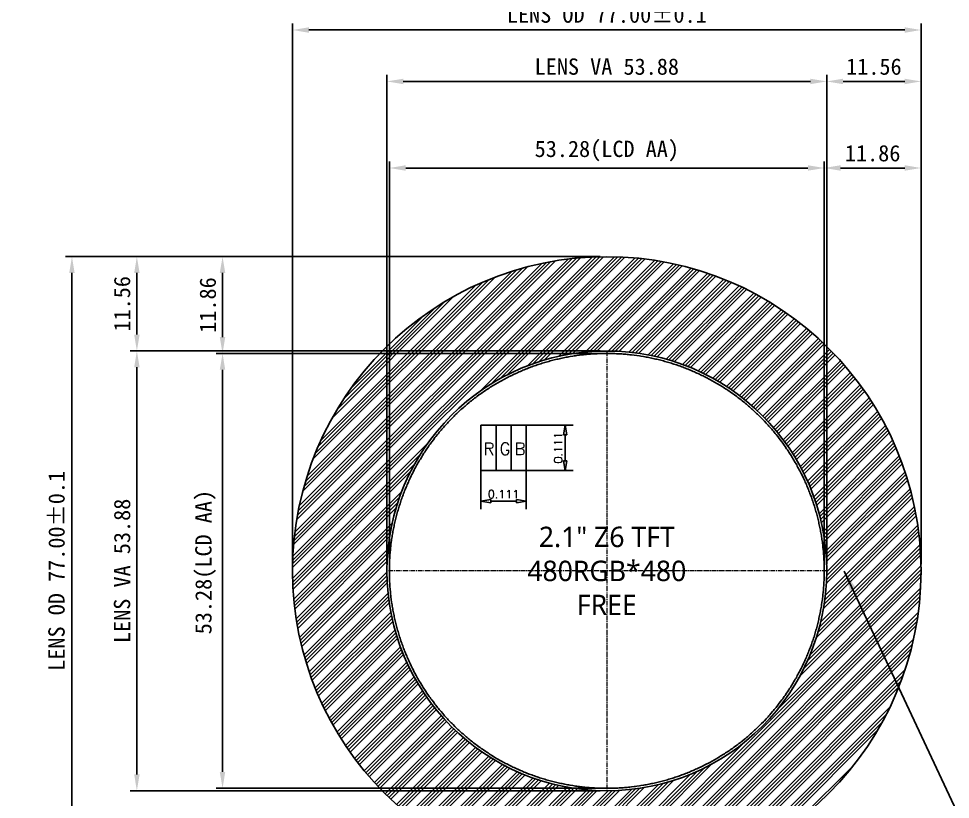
# Model space of a CAD drawing. Header units: millimetres. Extents: x 3346 to 4468, y 1053 to 1397.
# Drawn here: x 4031.6 to 4145.8, y 1226.7 to 1322.4 of the extents above; entities that cross this region are included whole.
import ezdxf

# ---------------------------------------------------------------- set-up
doc = ezdxf.new("R2010")
doc.units = ezdxf.units.MM
doc.linetypes.add('CENTER2', pattern=[1.125, 0.75, -0.125, 0.125, -0.125])
for name, color, linetype in [('3-DIM', 4, 'Continuous'), ('BL', 7, 'Continuous'), ('DIM', 3, 'Continuous'), ('L241', 40, 'Continuous'), ('L92', 5, 'Continuous'), ('LCD', 2, 'Continuous')]:
    doc.layers.add(name, color=color, linetype=linetype)
doc.layers.add('CENTER', color=1, linetype='CENTER2', lineweight=9)
doc.styles.add('ROMAND', font='romand.shx')
doc.styles.get("Standard").update_dxf_attribs({"font": 'txt', "bigfont": 'gbcbig.shx'})
doc.styles.add('STYLE1', font='trebuc.ttf')
doc.styles.add('宋体', font='')
doc.styles.get('宋体').set_extended_font_data('SimSun')
doc.dimstyles.new('dwp', dxfattribs={"dimtxt": 4, "dimasz": 1.2, "dimexe": 1, "dimexo": 0.0625, "dimgap": 0.35, "dimtad": 1, "dimzin": 1, "dimdsep": 46, "dimtxsty": 'ROMAND', "dimblk": 'CLOSEDBLANK', "dimcen": 2.5, "dimclrd": 3, "dimclre": 3, "dimclrt": 3, "dimadec": 0, "dimazin": 0, "dimtp": 0.3, "dimtm": 0.3, "dimtfac": 1, "dimtmove": 0, "dimatfit": 3, "dimldrblk": 'CLOSEDBLANK', "dimfxl": 1, "dimarcsym": 0})
doc.dimstyles.new('ISO-25', dxfattribs={"dimtxt": 2.5, "dimasz": 2.5, "dimexe": 1.25, "dimexo": 0.625, "dimtad": 1, "dimtxsty": 'Standard', "dimcen": 2.5, "dimadec": 0, "dimazin": 0, "dimtfac": 1, "dimtmove": 0, "dimatfit": 3, "dimfxl": 1, "dimarcsym": 0})
doc.dimstyles.new('zengy', dxfattribs={"dimscale": 4, "dimtxt": 0.5, "dimasz": 0.5, "dimexe": 0.2, "dimexo": 0.2, "dimgap": 0.2, "dimtad": 1, "dimzin": 0, "dimdsep": 46, "dimtxsty": '宋体', "dimcen": 0.141421, "dimadec": 3, "dimazin": 0, "dimtfac": 1, "dimtmove": 0, "dimatfit": 3, "dimfxl": 0.2, "dimtolj": 1, "dimtzin": 0, "dimarcsym": 0})

# ---------------------------------------------------------------- blocks, each defined once
blk = doc.blocks.new('*D108')
at = {"layer": 'BL', "color": 0, "lineweight": -2, "ltscale": 5, "transparency": 16777216}
for p, q in [((4077.07, 1255.51), (4077.07, 1304.87)), ((4130.35, 1255.5), (4130.35, 1304.87)), ((4079.07, 1304.07), (4128.35, 1304.07))]:
    blk.add_line(p, q, dxfattribs=at)
at = {"layer": 'BL', "color": 0, "ltscale": 5, "transparency": 16777216}
for points in [[(4079.07, 1304.41), (4079.07, 1303.74), (4077.07, 1304.07)], [(4128.35, 1304.41), (4128.35, 1303.74), (4130.35, 1304.07)]]:
    blk.add_solid(points, dxfattribs=at)
at = {"layer": 'Defpoints', "color": 0, "ltscale": 5, "transparency": 16777216}
for p in [(4130.35, 1304.07), (4077.07, 1254.71), (4130.35, 1254.7)]:
    blk.add_point(p, dxfattribs=at)
at = {"layer": 'BL', "color": 0, "ltscale": 5, "transparency": 16777216, "insert": (4103.71, 1306.15), "char_height": 2, "attachment_point": 5, "style": '宋体'}
blk.add_mtext('\\A1;53.28(LCD AA)', dxfattribs=at)
blk = doc.blocks.new('*D109')
at = {"layer": 'BL', "color": 0, "lineweight": -2, "ltscale": 5, "transparency": 16777216}
for p, q in [((4102.91, 1281.35), (4055.83, 1281.35)), ((4056.63, 1279.35), (4056.63, 1230.07)), ((4102.91, 1228.07), (4055.83, 1228.07))]:
    blk.add_line(p, q, dxfattribs=at)
at = {"layer": 'BL', "color": 0, "ltscale": 5, "transparency": 16777216}
for points in [[(4056.29, 1279.35), (4056.96, 1279.35), (4056.63, 1281.35)], [(4056.29, 1230.07), (4056.96, 1230.07), (4056.63, 1228.07)]]:
    blk.add_solid(points, dxfattribs=at)
at = {"layer": 'Defpoints', "color": 0, "ltscale": 5, "transparency": 16777216}
for p in [(4103.71, 1281.35), (4056.63, 1228.07), (4103.71, 1228.07)]:
    blk.add_point(p, dxfattribs=at)
at = {"layer": 'BL', "color": 0, "ltscale": 5, "transparency": 16777216, "insert": (4054.55, 1255.78), "char_height": 2, "attachment_point": 5, "rotation": 90, "style": '宋体'}
blk.add_mtext('\\A1;53.28(LCD AA)', dxfattribs=at)
blk = doc.blocks.new('_ClosedBlank')
at = {"color": 0, "linetype": 'ByBlock', "lineweight": -2}
for p, q in [((-1, 0.167), (0, 0)), ((-1, 0.167), (-1, -0.167)), ((0, 0), (-1, -0.167))]:
    blk.add_line(p, q, dxfattribs=at)
blk = doc.blocks.new('*D111')
at = {"layer": 'Defpoints', "color": 0, "transparency": 16777216}
for p in [(4088.29, 1267.01), (4093.84, 1267.01), (4093.84, 1263.26)]:
    blk.add_point(p, dxfattribs=at)
at = {"layer": 'DIM', "color": 4, "lineweight": -2, "transparency": 16777216}
for p, q in [((4088.29, 1266.95), (4088.29, 1262.26)), ((4093.84, 1266.95), (4093.84, 1262.26)), ((4089.49, 1263.26), (4092.64, 1263.26))]:
    blk.add_line(p, q, dxfattribs=at)
at = {"layer": 'DIM', "color": 4, "lineweight": -2, "transparency": 16777216, "xscale": 1.199999999999999, "yscale": 1.199999999999999, "zscale": 1.199999999999999, "rotation": 180}
blk.add_blockref('_ClosedBlank', (4088.29, 1263.26), dxfattribs=at)
at = {"layer": 'DIM', "color": 4, "lineweight": -2, "transparency": 16777216, "xscale": 1.199999999999999, "yscale": 1.199999999999999, "zscale": 1.199999999999999}
blk.add_blockref('_ClosedBlank', (4093.84, 1263.26), dxfattribs=at)
at = {"layer": 'DIM', "color": 4, "transparency": 16777216, "insert": (4091.06, 1264.11), "char_height": 1, "attachment_point": 5, "style": 'ROMAND'}
blk.add_mtext('0.111', dxfattribs=at)
blk = doc.blocks.new('*D112')
at = {"layer": 'Defpoints', "color": 0, "transparency": 16777216}
for p in [(4093.84, 1272.56), (4093.84, 1267.01), (4098.6, 1267.01)]:
    blk.add_point(p, dxfattribs=at)
at = {"layer": 'DIM', "color": 4, "lineweight": -2, "transparency": 16777216}
for p, q in [((4093.9, 1272.56), (4099.6, 1272.56)), ((4098.6, 1271.36), (4098.6, 1268.21)), ((4093.9, 1267.01), (4099.6, 1267.01))]:
    blk.add_line(p, q, dxfattribs=at)
at = {"layer": 'DIM', "color": 4, "lineweight": -2, "transparency": 16777216, "xscale": 1.199999999999999, "yscale": 1.199999999999999, "zscale": 1.199999999999999}
for p, rotation in [((4098.6, 1272.56), 90), ((4098.6, 1267.01), 270)]:
    blk.add_blockref('_ClosedBlank', p, dxfattribs=dict(at, rotation=rotation))
at = {"layer": 'DIM', "color": 4, "transparency": 16777216, "insert": (4097.75, 1269.79), "char_height": 1, "attachment_point": 5, "rotation": 90, "style": 'ROMAND'}
blk.add_mtext('0.111', dxfattribs=at)
blk = doc.blocks.new('*D115')
at = {"layer": 'BL', "color": 0, "lineweight": -2, "ltscale": 5, "transparency": 16777216}
for p, q in [((4076.77, 1255.51), (4076.77, 1315.48)), ((4130.65, 1255.51), (4130.65, 1315.48)), ((4078.77, 1314.68), (4128.65, 1314.68))]:
    blk.add_line(p, q, dxfattribs=at)
at = {"layer": 'BL', "color": 0, "ltscale": 5, "transparency": 16777216}
for points in [[(4078.77, 1315.01), (4078.77, 1314.34), (4076.77, 1314.68)], [(4128.65, 1315.01), (4128.65, 1314.34), (4130.65, 1314.68)]]:
    blk.add_solid(points, dxfattribs=at)
at = {"layer": 'Defpoints', "color": 0, "ltscale": 5, "transparency": 16777216}
for p in [(4130.65, 1314.68), (4076.77, 1254.71), (4130.65, 1254.71)]:
    blk.add_point(p, dxfattribs=at)
at = {"layer": 'BL', "color": 0, "ltscale": 5, "transparency": 16777216, "insert": (4103.71, 1316.48), "char_height": 2, "attachment_point": 5, "style": '宋体'}
blk.add_mtext('\\A1;LENS VA 53.88', dxfattribs=at)
blk = doc.blocks.new('*D116')
at = {"layer": 'BL', "color": 0, "lineweight": -2, "ltscale": 5, "transparency": 16777216}
for p, q in [((4102.91, 1281.65), (4045.33, 1281.65)), ((4046.13, 1279.65), (4046.13, 1229.77)), ((4102.91, 1227.77), (4045.33, 1227.77))]:
    blk.add_line(p, q, dxfattribs=at)
at = {"layer": 'BL', "color": 0, "ltscale": 5, "transparency": 16777216}
for points in [[(4045.8, 1279.65), (4046.47, 1279.65), (4046.13, 1281.65)], [(4045.8, 1229.77), (4046.47, 1229.77), (4046.13, 1227.77)]]:
    blk.add_solid(points, dxfattribs=at)
at = {"layer": 'Defpoints', "color": 0, "ltscale": 5, "transparency": 16777216}
for p in [(4103.71, 1281.65), (4046.13, 1227.77), (4103.71, 1227.77)]:
    blk.add_point(p, dxfattribs=at)
at = {"layer": 'BL', "color": 0, "ltscale": 5, "transparency": 16777216, "insert": (4044.33, 1254.71), "char_height": 2, "attachment_point": 5, "rotation": 90, "style": '宋体'}
blk.add_mtext('\\A1;LENS VA 53.88', dxfattribs=at)
blk = doc.blocks.new('*D117')
at = {"layer": 'BL', "color": 0, "lineweight": -2, "ltscale": 5, "transparency": 16777216}
for p, q in [((4065.21, 1255.51), (4065.21, 1321.78)), ((4067.21, 1320.98), (4140.21, 1320.98)), ((4142.21, 1255.51), (4142.21, 1321.78))]:
    blk.add_line(p, q, dxfattribs=at)
at = {"layer": 'BL', "color": 0, "ltscale": 5, "transparency": 16777216}
for points in [[(4067.21, 1321.31), (4067.21, 1320.64), (4065.21, 1320.98)], [(4140.21, 1321.31), (4140.21, 1320.64), (4142.21, 1320.98)]]:
    blk.add_solid(points, dxfattribs=at)
at = {"layer": 'Defpoints', "color": 0, "ltscale": 5, "transparency": 16777216}
for p in [(4142.21, 1320.98), (4065.21, 1254.71), (4142.21, 1254.71)]:
    blk.add_point(p, dxfattribs=at)
at = {"layer": 'BL', "color": 0, "ltscale": 5, "transparency": 16777216, "insert": (4103.71, 1322.85), "char_height": 2, "attachment_point": 5, "style": '宋体'}
blk.add_mtext('\\A1;LENS OD 77.00%%P0.1', dxfattribs=at)
blk = doc.blocks.new('*D118')
at = {"layer": 'BL', "color": 0, "lineweight": -2, "ltscale": 5, "transparency": 16777216}
for p, q in [((4102.91, 1293.21), (4037.38, 1293.21)), ((4038.18, 1291.21), (4038.18, 1218.21)), ((4102.91, 1216.21), (4037.38, 1216.21))]:
    blk.add_line(p, q, dxfattribs=at)
at = {"layer": 'BL', "color": 0, "ltscale": 5, "transparency": 16777216}
for points in [[(4037.84, 1291.21), (4038.51, 1291.21), (4038.18, 1293.21)], [(4037.84, 1218.21), (4038.51, 1218.21), (4038.18, 1216.21)]]:
    blk.add_solid(points, dxfattribs=at)
at = {"layer": 'Defpoints', "color": 0, "ltscale": 5, "transparency": 16777216}
for p in [(4103.71, 1293.21), (4038.18, 1216.21), (4103.71, 1216.21)]:
    blk.add_point(p, dxfattribs=at)
at = {"layer": 'BL', "color": 0, "ltscale": 5, "transparency": 16777216, "insert": (4036.3, 1254.71), "char_height": 2, "attachment_point": 5, "rotation": 90, "style": '宋体'}
blk.add_mtext('\\A1;LENS OD 77.00%%P0.1', dxfattribs=at)
blk = doc.blocks.new('*D130')
at = {"layer": 'BL', "color": 0, "lineweight": -2, "ltscale": 5, "transparency": 16777216}
blk.add_line((4132.35, 1304.07), (4140.21, 1304.07), dxfattribs=at)
at = {"layer": 'BL', "color": 0, "ltscale": 5, "transparency": 16777216}
for points in [[(4132.35, 1304.41), (4132.35, 1303.74), (4130.35, 1304.07)], [(4140.21, 1304.41), (4140.21, 1303.74), (4142.21, 1304.07)]]:
    blk.add_solid(points, dxfattribs=at)
at = {"layer": 'Defpoints', "color": 0, "ltscale": 5, "transparency": 16777216}
for p in [(4130.35, 1304.07), (4142.21, 1304.07), (4142.21, 1304.07)]:
    blk.add_point(p, dxfattribs=at)
at = {"layer": 'BL', "color": 0, "ltscale": 5, "transparency": 16777216, "insert": (4136.28, 1305.87), "char_height": 2, "attachment_point": 5, "style": '宋体'}
blk.add_mtext('\\A1;11.86', dxfattribs=at)
blk = doc.blocks.new('*D131')
at = {"layer": 'BL', "color": 0, "lineweight": -2, "ltscale": 5, "transparency": 16777216}
blk.add_line((4132.65, 1314.68), (4140.21, 1314.68), dxfattribs=at)
at = {"layer": 'BL', "color": 0, "ltscale": 5, "transparency": 16777216}
for points in [[(4132.65, 1315.01), (4132.65, 1314.34), (4130.65, 1314.68)], [(4140.21, 1315.01), (4140.21, 1314.34), (4142.21, 1314.68)]]:
    blk.add_solid(points, dxfattribs=at)
at = {"layer": 'Defpoints', "color": 0, "ltscale": 5, "transparency": 16777216}
for p in [(4130.65, 1314.68), (4142.21, 1314.68), (4142.21, 1314.68)]:
    blk.add_point(p, dxfattribs=at)
at = {"layer": 'BL', "color": 0, "ltscale": 5, "transparency": 16777216, "insert": (4136.43, 1316.48), "char_height": 2, "attachment_point": 5, "style": '宋体'}
blk.add_mtext('\\A1;11.56', dxfattribs=at)
blk = doc.blocks.new('*D132')
at = {"layer": 'BL', "color": 0, "lineweight": -2, "ltscale": 5, "transparency": 16777216}
blk.add_line((4056.63, 1283.35), (4056.63, 1291.21), dxfattribs=at)
at = {"layer": 'BL', "color": 0, "ltscale": 5, "transparency": 16777216}
for points in [[(4056.29, 1291.21), (4056.96, 1291.21), (4056.63, 1293.21)], [(4056.29, 1283.35), (4056.96, 1283.35), (4056.63, 1281.35)]]:
    blk.add_solid(points, dxfattribs=at)
at = {"layer": 'Defpoints', "color": 0, "ltscale": 5, "transparency": 16777216}
for p in [(4056.63, 1293.21), (4056.63, 1293.21), (4056.63, 1281.35)]:
    blk.add_point(p, dxfattribs=at)
at = {"layer": 'BL', "color": 0, "ltscale": 5, "transparency": 16777216, "insert": (4054.83, 1287.28), "char_height": 2, "attachment_point": 5, "rotation": 90, "style": '宋体'}
blk.add_mtext('\\A1;11.86', dxfattribs=at)
blk = doc.blocks.new('*D133')
at = {"layer": 'BL', "color": 0, "lineweight": -2, "ltscale": 5, "transparency": 16777216}
blk.add_line((4046.13, 1283.65), (4046.13, 1291.21), dxfattribs=at)
at = {"layer": 'BL', "color": 0, "ltscale": 5, "transparency": 16777216}
for points in [[(4045.8, 1291.21), (4046.47, 1291.21), (4046.13, 1293.21)], [(4045.8, 1283.65), (4046.47, 1283.65), (4046.13, 1281.65)]]:
    blk.add_solid(points, dxfattribs=at)
at = {"layer": 'Defpoints', "color": 0, "ltscale": 5, "transparency": 16777216}
for p in [(4046.13, 1293.21), (4046.13, 1293.21), (4046.13, 1281.65)]:
    blk.add_point(p, dxfattribs=at)
at = {"layer": 'BL', "color": 0, "ltscale": 5, "transparency": 16777216, "insert": (4044.33, 1287.43), "char_height": 2, "attachment_point": 5, "rotation": 90, "style": '宋体'}
blk.add_mtext('\\A1;11.56', dxfattribs=at)

msp = doc.modelspace()

# ---------------------------------------------------------------- hatches: boundary and pattern name
h = msp.add_hatch()
h.set_pattern_fill('ANSI34', color=8, scale=0.1)
h.set_pattern_definition([(45, (788.8464, 27.592), (-1.3470384, 1.3470384), []), (45, (789.2954, 27.592), (-1.3470384, 1.3470384), []), (45, (789.7444, 27.592), (-1.3470384, 1.3470384), []), (45, (790.1935, 27.592), (-1.3470384, 1.3470384), [])])
h.paths.add_polyline_path([(4142.2071, 1254.7058, 1), (4065.2071, 1254.7058, 1)])
h.paths.add_polyline_path([(4076.7671, 1254.7058, -1), (4130.6471, 1254.7058, -1)], flags=16)

# ---------------------------------------------------------------- linework, layer by layer
at = {"color": 8}
for radius in [38.5, 26.94]:
    msp.add_circle((4103.7079, 1254.7058), radius, dxfattribs=at)
at = {"layer": 'CENTER', "ltscale": 0.8}
for p, q in [((4103.7079, 1281.6458), (4103.7079, 1227.7658)), ((4130.6479, 1254.7058), (4076.7679, 1254.7058))]:
    msp.add_line(p, q, dxfattribs=at)
at = {"layer": 'L241', "linetype": 'Continuous', "const_width": 0.01}
msp.add_lwpolyline([(4082.3807, 1234.2368), (4082.3807, 1234.2369)], dxfattribs=at)
at = {"layer": 'L92', "linetype": 'Continuous'}
msp.add_lwpolyline([(4103.541, 1228.0658), (4103.374, 1228.0678), (4103.206, 1228.0708), (4103.039, 1228.0738), (4102.872, 1228.0788), (4102.705, 1228.0848), (4102.537, 1228.0918), (4102.37, 1228.0998), (4102.203, 1228.1088), (4102.036, 1228.1188), (4101.869, 1228.1298), (4101.702, 1228.1418), (4101.535, 1228.1548), (4101.368, 1228.1688), (4101.202, 1228.1838), (4101.035, 1228.1998), (4100.868, 1228.2178), (4100.702, 1228.2358), (4100.37, 1228.2758), (4100.204, 1228.2968), (4100.038, 1228.3198), (4099.872, 1228.3438), (4099.707, 1228.3678), (4099.541, 1228.3938), (4099.211, 1228.4478), (4099.046, 1228.4768), (4098.881, 1228.5068), (4098.717, 1228.5378), (4098.552, 1228.5698), (4098.388, 1228.6028), (4098.224, 1228.6368), (4098.061, 1228.6718), (4097.897, 1228.7078), (4097.734, 1228.7448), (4097.571, 1228.7828), (4097.408, 1228.8218), (4097.246, 1228.8618), (4097.083, 1228.9028), (4096.921, 1228.9448), (4096.76, 1228.9878), (4096.598, 1229.0318), (4096.276, 1229.1238), (4096.116, 1229.1708), (4095.955, 1229.2188), (4095.795, 1229.2678), (4095.636, 1229.3188), (4095.476, 1229.3698), (4095.317, 1229.4218), (4095.159, 1229.4748), (4095, 1229.5288), (4094.842, 1229.5848), (4094.685, 1229.6408), (4094.527, 1229.6978), (4094.37, 1229.7558), (4094.214, 1229.8148), (4093.902, 1229.9368), (4093.746, 1229.9988), (4093.591, 1230.0618), (4093.437, 1230.1258), (4093.282, 1230.1908), (4093.129, 1230.2568), (4092.975, 1230.3238), (4092.822, 1230.3918), (4092.67, 1230.4608), (4092.366, 1230.6008), (4092.215, 1230.6728), (4092.064, 1230.7458), (4091.914, 1230.8188), (4091.764, 1230.8938), (4091.614, 1230.9698), (4091.465, 1231.0458), (4091.317, 1231.1228), (4091.169, 1231.2018), (4091.022, 1231.2808), (4090.875, 1231.3608), (4090.728, 1231.4418), (4090.582, 1231.5238), (4090.437, 1231.6068), (4090.292, 1231.6908), (4090.004, 1231.8608), (4089.718, 1232.0348), (4089.434, 1232.2128), (4089.293, 1232.3028), (4089.153, 1232.3938), (4089.013, 1232.4858), (4088.873, 1232.5788), (4088.597, 1232.7668), (4088.459, 1232.8618), (4088.322, 1232.9588), (4088.186, 1233.0558), (4088.05, 1233.1538), (4087.78, 1233.3518), (4087.647, 1233.4528), (4087.513, 1233.5538), (4087.381, 1233.6558), (4087.249, 1233.7588), (4087.118, 1233.8628), (4086.987, 1233.9678), (4086.857, 1234.0728), (4086.728, 1234.1788), (4086.599, 1234.2868), (4086.471, 1234.3938), (4086.344, 1234.5028), (4086.217, 1234.6128), (4086.091, 1234.7228), (4085.966, 1234.8338), (4085.842, 1234.9458), (4085.718, 1235.0588), (4085.595, 1235.1718), (4085.472, 1235.2858), (4085.351, 1235.4008), (4085.109, 1235.6328), (4084.871, 1235.8688), (4084.753, 1235.9868), (4084.636, 1236.1068), (4084.52, 1236.2268), (4084.404, 1236.3478), (4084.289, 1236.4698), (4084.175, 1236.5918), (4084.061, 1236.7148), (4083.837, 1236.9628), (4083.726, 1237.0888), (4083.615, 1237.2138), (4083.397, 1237.4678), (4083.289, 1237.5958), (4083.182, 1237.7248), (4083.076, 1237.8538), (4082.97, 1237.9838), (4082.762, 1238.2458), (4082.659, 1238.3778), (4082.455, 1238.6438), (4082.255, 1238.9118), (4082.156, 1239.0468), (4082.058, 1239.1828), (4081.961, 1239.3188), (4081.865, 1239.4558), (4081.675, 1239.7318), (4081.489, 1240.0098), (4081.397, 1240.1498), (4081.306, 1240.2898), (4081.216, 1240.4318), (4081.126, 1240.5728), (4081.038, 1240.7148), (4080.864, 1241.0008), (4080.778, 1241.1448), (4080.694, 1241.2888), (4080.61, 1241.4338), (4080.527, 1241.5798), (4080.445, 1241.7258), (4080.364, 1241.8718), (4080.204, 1242.1658), (4080.126, 1242.3138), (4079.972, 1242.6118), (4079.897, 1242.7608), (4079.822, 1242.9108), (4079.748, 1243.0608), (4079.604, 1243.3628), (4079.533, 1243.5148), (4079.463, 1243.6668), (4079.394, 1243.8198), (4079.26, 1244.1258), (4079.194, 1244.2798), (4079.129, 1244.4338), (4079.001, 1244.7438), (4078.939, 1244.8988), (4078.878, 1245.0548), (4078.818, 1245.2108), (4078.759, 1245.3678), (4078.701, 1245.5248), (4078.644, 1245.6818), (4078.587, 1245.8398), (4078.532, 1245.9978), (4078.478, 1246.1558), (4078.372, 1246.4738), (4078.321, 1246.6328), (4078.271, 1246.7928), (4078.222, 1246.9528), (4078.174, 1247.1128), (4078.126, 1247.2738), (4078.08, 1247.4338), (4078.035, 1247.5958), (4077.991, 1247.7568), (4077.948, 1247.9188), (4077.864, 1248.2428), (4077.824, 1248.4058), (4077.785, 1248.5678), (4077.747, 1248.7308), (4077.71, 1248.8948), (4077.674, 1249.0578), (4077.639, 1249.2218), (4077.605, 1249.3858), (4077.572, 1249.5498), (4077.54, 1249.7138), (4077.51, 1249.8788), (4077.48, 1250.0428), (4077.451, 1250.2078), (4077.423, 1250.3728), (4077.397, 1250.5388), (4077.371, 1250.7038), (4077.346, 1250.8688), (4077.3, 1251.2008), (4077.258, 1251.5328), (4077.239, 1251.6988), (4077.22, 1251.8658), (4077.203, 1252.0318), (4077.187, 1252.1988), (4077.172, 1252.3658), (4077.157, 1252.5318), (4077.144, 1252.6988), (4077.132, 1252.8658), (4077.121, 1253.0328), (4077.111, 1253.1998), (4077.102, 1253.3668), (4077.094, 1253.5348), (4077.082, 1253.8688), (4077.077, 1254.0358), (4077.073, 1254.2038), (4077.071, 1254.3708), (4077.069, 1254.5388), (4077.069, 1254.8728), (4077.071, 1255.0408), (4077.073, 1255.2078), (4077.077, 1255.3748), (4077.082, 1255.5428), (4077.094, 1255.8768), (4077.102, 1256.0438), (4077.111, 1256.2118), (4077.121, 1256.3788), (4077.132, 1256.5458), (4077.144, 1256.7128), (4077.157, 1256.8798), (4077.172, 1257.0458), (4077.187, 1257.2128), (4077.203, 1257.3798), (4077.22, 1257.5458), (4077.239, 1257.7118), (4077.258, 1257.8788), (4077.3, 1258.2108), (4077.323, 1258.3768), (4077.346, 1258.5418), (4077.371, 1258.7078), (4077.397, 1258.8728), (4077.423, 1259.0388), (4077.451, 1259.2038), (4077.48, 1259.3688), (4077.51, 1259.5328), (4077.54, 1259.6978), (4077.572, 1259.8618), (4077.605, 1260.0258), (4077.639, 1260.1898), (4077.674, 1260.3538), (4077.71, 1260.5168), (4077.747, 1260.6808), (4077.785, 1260.8438), (4077.824, 1261.0058), (4077.864, 1261.1688), (4077.948, 1261.4928), (4077.991, 1261.6548), (4078.035, 1261.8158), (4078.08, 1261.9768), (4078.126, 1262.1378), (4078.174, 1262.2988), (4078.222, 1262.4588), (4078.271, 1262.6188), (4078.321, 1262.7788), (4078.372, 1262.9378), (4078.478, 1263.2558), (4078.532, 1263.4138), (4078.587, 1263.5718), (4078.644, 1263.7298), (4078.701, 1263.8868), (4078.759, 1264.0438), (4078.818, 1264.2008), (4078.878, 1264.3568), (4078.939, 1264.5128), (4079.001, 1264.6678), (4079.129, 1264.9778), (4079.194, 1265.1318), (4079.26, 1265.2858), (4079.394, 1265.5918), (4079.463, 1265.7448), (4079.533, 1265.8968), (4079.604, 1266.0488), (4079.748, 1266.3508), (4079.822, 1266.5008), (4079.897, 1266.6508), (4079.972, 1266.7998), (4080.126, 1267.0978), (4080.204, 1267.2448), (4080.284, 1267.3928), (4080.364, 1267.5398), (4080.445, 1267.6858), (4080.527, 1267.8318), (4080.61, 1267.9778), (4080.694, 1268.1218), (4080.778, 1268.2668), (4080.864, 1268.4108), (4081.038, 1268.6968), (4081.126, 1268.8388), (4081.306, 1269.1208), (4081.397, 1269.2618), (4081.489, 1269.4018), (4081.675, 1269.6798), (4081.865, 1269.9558), (4081.961, 1270.0918), (4082.058, 1270.2288), (4082.156, 1270.3648), (4082.255, 1270.4998), (4082.455, 1270.7678), (4082.659, 1271.0338), (4082.762, 1271.1658), (4082.97, 1271.4278), (4083.076, 1271.5578), (4083.182, 1271.6868), (4083.289, 1271.8158), (4083.397, 1271.9438), (4083.506, 1272.0708), (4083.615, 1272.1968), (4083.726, 1272.3228), (4083.837, 1272.4478), (4083.949, 1272.5728), (4084.061, 1272.6968), (4084.175, 1272.8198), (4084.289, 1272.9418), (4084.404, 1273.0638), (4084.52, 1273.1848), (4084.636, 1273.3048), (4084.753, 1273.4248), (4084.871, 1273.5428), (4084.99, 1273.6608), (4085.109, 1273.7778), (4085.23, 1273.8948), (4085.351, 1274.0108), (4085.472, 1274.1258), (4085.595, 1274.2398), (4085.718, 1274.3528), (4085.842, 1274.4658), (4085.966, 1274.5778), (4086.091, 1274.6888), (4086.217, 1274.7988), (4086.344, 1274.9088), (4086.471, 1275.0168), (4086.599, 1275.1248), (4086.857, 1275.3388), (4086.987, 1275.4438), (4087.118, 1275.5488), (4087.249, 1275.6528), (4087.381, 1275.7558), (4087.513, 1275.8578), (4087.647, 1275.9588), (4087.78, 1276.0598), (4088.05, 1276.2578), (4088.186, 1276.3558), (4088.322, 1276.4528), (4088.459, 1276.5488), (4088.597, 1276.6448), (4088.873, 1276.8328), (4089.013, 1276.9258), (4089.153, 1277.0178), (4089.293, 1277.1088), (4089.434, 1277.1988), (4089.576, 1277.2878), (4089.718, 1277.3758), (4089.861, 1277.4638), (4090.004, 1277.5498), (4090.148, 1277.6358), (4090.292, 1277.7208), (4090.437, 1277.8048), (4090.582, 1277.8878), (4090.728, 1277.9698), (4090.875, 1278.0508), (4091.022, 1278.1308), (4091.169, 1278.2098), (4091.465, 1278.3658), (4091.614, 1278.4418), (4091.764, 1278.5178), (4092.064, 1278.6658), (4092.215, 1278.7388), (4092.366, 1278.8108), (4092.67, 1278.9508), (4092.822, 1279.0198), (4092.975, 1279.0878), (4093.129, 1279.1548), (4093.282, 1279.2208), (4093.437, 1279.2858), (4093.591, 1279.3498), (4093.746, 1279.4128), (4093.902, 1279.4748), (4094.058, 1279.5358), (4094.37, 1279.6558), (4094.527, 1279.7138), (4094.685, 1279.7708), (4094.842, 1279.8268), (4095, 1279.8818), (4095.159, 1279.9368), (4095.317, 1279.9898), (4095.476, 1280.0418), (4095.636, 1280.0928), (4095.795, 1280.1438), (4095.955, 1280.1928), (4096.116, 1280.2408), (4096.276, 1280.2878), (4096.598, 1280.3798), (4096.76, 1280.4238), (4096.921, 1280.4668), (4097.083, 1280.5088), (4097.246, 1280.5498), (4097.408, 1280.5898), (4097.571, 1280.6288), (4097.734, 1280.6668), (4097.897, 1280.7038), (4098.061, 1280.7398), (4098.224, 1280.7748), (4098.388, 1280.8088), (4098.552, 1280.8418), (4098.717, 1280.8738), (4098.881, 1280.9048), (4099.046, 1280.9348), (4099.211, 1280.9638), (4099.541, 1281.0178), (4099.707, 1281.0438), (4099.872, 1281.0678), (4100.038, 1281.0918), (4100.37, 1281.1358), (4100.702, 1281.1758), (4100.868, 1281.1938), (4101.202, 1281.2278), (4101.368, 1281.2428), (4101.535, 1281.2568), (4101.702, 1281.2698), (4101.869, 1281.2818), (4102.036, 1281.2928), (4102.203, 1281.3028), (4102.37, 1281.3118), (4102.537, 1281.3198), (4102.705, 1281.3268), (4102.872, 1281.3328), (4103.039, 1281.3378), (4103.206, 1281.3408), (4103.374, 1281.3438), (4103.541, 1281.3448), (4103.709, 1281.3458), (4104.043, 1281.3438), (4104.211, 1281.3408), (4104.378, 1281.3378), (4104.545, 1281.3328), (4104.713, 1281.3268), (4104.88, 1281.3198), (4105.047, 1281.3118), (4105.214, 1281.3028), (4105.381, 1281.2928), (4105.548, 1281.2818), (4105.715, 1281.2698), (4105.882, 1281.2568), (4106.049, 1281.2428), (4106.216, 1281.2278), (4106.382, 1281.2108), (4106.549, 1281.1938), (4106.715, 1281.1758), (4107.047, 1281.1358), (4107.379, 1281.0918), (4107.711, 1281.0438), (4107.876, 1281.0178), (4108.206, 1280.9638), (4108.371, 1280.9348), (4108.536, 1280.9048), (4108.7, 1280.8738), (4108.865, 1280.8418), (4109.029, 1280.8088), (4109.193, 1280.7748), (4109.356, 1280.7398), (4109.52, 1280.7038), (4109.683, 1280.6668), (4109.846, 1280.6288), (4110.009, 1280.5898), (4110.171, 1280.5498), (4110.334, 1280.5088), (4110.496, 1280.4668), (4110.657, 1280.4238), (4110.819, 1280.3798), (4111.141, 1280.2878), (4111.301, 1280.2408), (4111.462, 1280.1928), (4111.622, 1280.1438), (4111.781, 1280.0928), (4111.941, 1280.0418), (4112.1, 1279.9898), (4112.259, 1279.9368), (4112.575, 1279.8268), (4112.733, 1279.7708), (4112.89, 1279.7138), (4113.047, 1279.6558), (4113.203, 1279.5958), (4113.36, 1279.5358), (4113.515, 1279.4748), (4113.671, 1279.4128), (4113.826, 1279.3498), (4113.981, 1279.2858), (4114.135, 1279.2208), (4114.289, 1279.1548), (4114.442, 1279.0878), (4114.595, 1279.0198), (4114.748, 1278.9508), (4114.9, 1278.8808), (4115.051, 1278.8108), (4115.203, 1278.7388), (4115.353, 1278.6658), (4115.504, 1278.5918), (4115.654, 1278.5178), (4115.952, 1278.3658), (4116.248, 1278.2098), (4116.396, 1278.1308), (4116.543, 1278.0508), (4116.689, 1277.9698), (4116.835, 1277.8878), (4116.98, 1277.8048), (4117.125, 1277.7208), (4117.269, 1277.6358), (4117.557, 1277.4638), (4117.841, 1277.2878), (4117.983, 1277.1988), (4118.124, 1277.1088), (4118.265, 1277.0178), (4118.404, 1276.9258), (4118.544, 1276.8328), (4118.682, 1276.7388), (4118.821, 1276.6448), (4119.095, 1276.4528), (4119.231, 1276.3558), (4119.367, 1276.2578), (4119.637, 1276.0598), (4119.771, 1275.9588), (4119.904, 1275.8578), (4120.036, 1275.7558), (4120.168, 1275.6528), (4120.3, 1275.5488), (4120.56, 1275.3388), (4120.69, 1275.2318), (4120.818, 1275.1248), (4120.946, 1275.0168), (4121.073, 1274.9088), (4121.2, 1274.7988), (4121.326, 1274.6888), (4121.451, 1274.5778), (4121.576, 1274.4658), (4121.699, 1274.3528), (4121.823, 1274.2398), (4121.945, 1274.1258), (4122.067, 1274.0108), (4122.188, 1273.8948), (4122.308, 1273.7778), (4122.427, 1273.6608), (4122.546, 1273.5428), (4122.664, 1273.4248), (4122.898, 1273.1848), (4123.013, 1273.0638), (4123.243, 1272.8198), (4123.356, 1272.6968), (4123.469, 1272.5728), (4123.58, 1272.4478), (4123.692, 1272.3228), (4123.802, 1272.1968), (4123.911, 1272.0708), (4124.02, 1271.9438), (4124.128, 1271.8158), (4124.235, 1271.6868), (4124.341, 1271.5578), (4124.447, 1271.4278), (4124.655, 1271.1658), (4124.758, 1271.0338), (4124.962, 1270.7678), (4125.162, 1270.4998), (4125.261, 1270.3648), (4125.359, 1270.2288), (4125.456, 1270.0918), (4125.552, 1269.9558), (4125.742, 1269.6798), (4125.836, 1269.5408), (4125.928, 1269.4018), (4126.02, 1269.2618), (4126.111, 1269.1208), (4126.291, 1268.8388), (4126.379, 1268.6968), (4126.467, 1268.5538), (4126.553, 1268.4108), (4126.639, 1268.2668), (4126.724, 1268.1218), (4126.807, 1267.9778), (4126.89, 1267.8318), (4126.972, 1267.6858), (4127.053, 1267.5398), (4127.134, 1267.3928), (4127.213, 1267.2448), (4127.291, 1267.0978), (4127.369, 1266.9488), (4127.521, 1266.6508), (4127.669, 1266.3508), (4127.813, 1266.0488), (4127.884, 1265.8968), (4127.954, 1265.7448), (4128.023, 1265.5918), (4128.091, 1265.4388), (4128.158, 1265.2858), (4128.224, 1265.1318), (4128.289, 1264.9778), (4128.353, 1264.8228), (4128.416, 1264.6678), (4128.478, 1264.5128), (4128.539, 1264.3568), (4128.599, 1264.2008), (4128.658, 1264.0438), (4128.774, 1263.7298), (4128.83, 1263.5718), (4128.885, 1263.4138), (4128.939, 1263.2558), (4128.993, 1263.0968), (4129.045, 1262.9378), (4129.096, 1262.7788), (4129.146, 1262.6188), (4129.244, 1262.2988), (4129.291, 1262.1378), (4129.337, 1261.9768), (4129.382, 1261.8158), (4129.426, 1261.6548), (4129.47, 1261.4928), (4129.512, 1261.3308), (4129.553, 1261.1688), (4129.593, 1261.0058), (4129.632, 1260.8438), (4129.67, 1260.6808), (4129.707, 1260.5168), (4129.743, 1260.3538), (4129.778, 1260.1898), (4129.812, 1260.0258), (4129.845, 1259.8618), (4129.877, 1259.6978), (4129.908, 1259.5328), (4129.937, 1259.3688), (4129.966, 1259.2038), (4129.994, 1259.0388), (4130.021, 1258.8728), (4130.046, 1258.7078), (4130.071, 1258.5418), (4130.094, 1258.3768), (4130.117, 1258.2108), (4130.139, 1258.0448), (4130.159, 1257.8788), (4130.178, 1257.7118), (4130.197, 1257.5458), (4130.214, 1257.3798), (4130.246, 1257.0458), (4130.26, 1256.8798), (4130.273, 1256.7128), (4130.285, 1256.5458), (4130.296, 1256.3788), (4130.306, 1256.2118), (4130.315, 1256.0438), (4130.323, 1255.8768), (4130.33, 1255.7098), (4130.335, 1255.5428), (4130.34, 1255.3748), (4130.344, 1255.2078), (4130.346, 1255.0408), (4130.348, 1254.8728), (4130.349, 1254.7058), (4130.348, 1254.5388), (4130.346, 1254.3708), (4130.344, 1254.2038), (4130.34, 1254.0358), (4130.33, 1253.7018), (4130.323, 1253.5348), (4130.315, 1253.3668), (4130.306, 1253.1998), (4130.296, 1253.0328), (4130.285, 1252.8658), (4130.273, 1252.6988), (4130.26, 1252.5318), (4130.246, 1252.3658), (4130.214, 1252.0318), (4130.197, 1251.8658), (4130.178, 1251.6988), (4130.159, 1251.5328), (4130.139, 1251.3668), (4130.117, 1251.2008), (4130.071, 1250.8688), (4130.021, 1250.5388), (4129.994, 1250.3728), (4129.966, 1250.2078), (4129.937, 1250.0428), (4129.908, 1249.8788), (4129.877, 1249.7138), (4129.845, 1249.5498), (4129.812, 1249.3858), (4129.778, 1249.2218), (4129.743, 1249.0578), (4129.707, 1248.8948), (4129.67, 1248.7308), (4129.632, 1248.5678), (4129.593, 1248.4058), (4129.553, 1248.2428), (4129.512, 1248.0808), (4129.47, 1247.9188), (4129.426, 1247.7568), (4129.382, 1247.5958), (4129.337, 1247.4338), (4129.291, 1247.2738), (4129.244, 1247.1128), (4129.146, 1246.7928), (4129.096, 1246.6328), (4129.045, 1246.4738), (4128.993, 1246.3148), (4128.939, 1246.1558), (4128.885, 1245.9978), (4128.83, 1245.8398), (4128.774, 1245.6818), (4128.658, 1245.3678), (4128.599, 1245.2108), (4128.539, 1245.0548), (4128.478, 1244.8988), (4128.416, 1244.7438), (4128.353, 1244.5888), (4128.289, 1244.4338), (4128.224, 1244.2798), (4128.158, 1244.1258), (4128.091, 1243.9728), (4128.023, 1243.8198), (4127.954, 1243.6668), (4127.884, 1243.5148), (4127.813, 1243.3628), (4127.669, 1243.0608), (4127.521, 1242.7608), (4127.369, 1242.4628), (4127.291, 1242.3138), (4127.213, 1242.1658), (4127.134, 1242.0188), (4127.053, 1241.8718), (4126.972, 1241.7258), (4126.89, 1241.5798), (4126.807, 1241.4338), (4126.724, 1241.2888), (4126.639, 1241.1448), (4126.553, 1241.0008), (4126.467, 1240.8578), (4126.379, 1240.7148), (4126.291, 1240.5728), (4126.201, 1240.4318), (4126.111, 1240.2898), (4126.02, 1240.1498), (4125.928, 1240.0098), (4125.836, 1239.8708), (4125.742, 1239.7318), (4125.552, 1239.4558), (4125.456, 1239.3188), (4125.359, 1239.1828), (4125.261, 1239.0468), (4125.162, 1238.9118), (4124.962, 1238.6438), (4124.758, 1238.3778), (4124.655, 1238.2458), (4124.447, 1237.9838), (4124.341, 1237.8538), (4124.235, 1237.7248), (4124.128, 1237.5958), (4124.02, 1237.4678), (4123.802, 1237.2138), (4123.692, 1237.0888), (4123.58, 1236.9628), (4123.469, 1236.8388), (4123.356, 1236.7148), (4123.243, 1236.5918), (4123.013, 1236.3478), (4122.898, 1236.2268), (4122.664, 1235.9868), (4122.546, 1235.8688), (4122.308, 1235.6328), (4122.188, 1235.5168), (4122.067, 1235.4008), (4121.945, 1235.2858), (4121.823, 1235.1718), (4121.699, 1235.0588), (4121.576, 1234.9458), (4121.451, 1234.8338), (4121.326, 1234.7228), (4121.2, 1234.6128), (4121.073, 1234.5028), (4120.946, 1234.3938), (4120.818, 1234.2868), (4120.69, 1234.1788), (4120.56, 1234.0728), (4120.3, 1233.8628), (4120.168, 1233.7588), (4120.036, 1233.6558), (4119.904, 1233.5538), (4119.771, 1233.4528), (4119.637, 1233.3518), (4119.367, 1233.1538), (4119.231, 1233.0558), (4119.095, 1232.9588), (4118.958, 1232.8618), (4118.821, 1232.7668), (4118.682, 1232.6728), (4118.544, 1232.5788), (4118.404, 1232.4858), (4118.265, 1232.3938), (4118.124, 1232.3028), (4117.983, 1232.2128), (4117.699, 1232.0348), (4117.557, 1231.9478), (4117.413, 1231.8608), (4117.125, 1231.6908), (4116.98, 1231.6068), (4116.835, 1231.5238), (4116.689, 1231.4418), (4116.543, 1231.3608), (4116.396, 1231.2808), (4116.1, 1231.1228), (4115.952, 1231.0458), (4115.654, 1230.8938), (4115.504, 1230.8188), (4115.353, 1230.7458), (4115.203, 1230.6728), (4115.051, 1230.6008), (4114.9, 1230.5308), (4114.748, 1230.4608), (4114.595, 1230.3918), (4114.442, 1230.3238), (4114.289, 1230.2568), (4114.135, 1230.1908), (4113.981, 1230.1258), (4113.826, 1230.0618), (4113.671, 1229.9988), (4113.515, 1229.9368), (4113.36, 1229.8758), (4113.203, 1229.8148), (4113.047, 1229.7558), (4112.89, 1229.6978), (4112.733, 1229.6408), (4112.417, 1229.5288), (4112.259, 1229.4748), (4112.1, 1229.4218), (4111.941, 1229.3698), (4111.781, 1229.3188), (4111.622, 1229.2678), (4111.462, 1229.2188), (4111.301, 1229.1708), (4111.141, 1229.1238), (4110.819, 1229.0318), (4110.657, 1228.9878), (4110.496, 1228.9448), (4110.334, 1228.9028), (4110.171, 1228.8618), (4110.009, 1228.8218), (4109.846, 1228.7828), (4109.683, 1228.7448), (4109.52, 1228.7078), (4109.356, 1228.6718), (4109.193, 1228.6368), (4109.029, 1228.6028), (4108.865, 1228.5698), (4108.7, 1228.5378), (4108.536, 1228.5068), (4108.371, 1228.4768), (4108.206, 1228.4478), (4107.876, 1228.3938), (4107.711, 1228.3678), (4107.379, 1228.3198), (4107.213, 1228.2968), (4107.047, 1228.2758), (4106.715, 1228.2358), (4106.549, 1228.2178), (4106.382, 1228.1998), (4106.216, 1228.1838), (4106.049, 1228.1688), (4105.882, 1228.1548), (4105.715, 1228.1418), (4105.548, 1228.1298), (4105.381, 1228.1188), (4105.214, 1228.1088), (4105.047, 1228.0998), (4104.88, 1228.0918), (4104.713, 1228.0848), (4104.545, 1228.0788), (4104.378, 1228.0738), (4104.211, 1228.0708), (4104.043, 1228.0678), (4103.876, 1228.0658), (4103.541, 1228.0658)], close=True, dxfattribs=at)
at = {"layer": 'LCD', "color": 1, "linetype": 'Continuous'}
msp.add_lwpolyline([(4088.2866, 1272.5639), (4090.1366, 1272.5639), (4090.1366, 1267.0139), (4088.2866, 1267.0139)], close=True, dxfattribs=at)
at = {"layer": 'LCD', "color": 3, "linetype": 'Continuous'}
msp.add_lwpolyline([(4090.1366, 1272.5639), (4091.9866, 1272.5639), (4091.9866, 1267.0139), (4090.1366, 1267.0139)], close=True, dxfattribs=at)
at = {"layer": 'LCD', "color": 5, "linetype": 'Continuous'}
msp.add_lwpolyline([(4091.9866, 1272.5639), (4093.8366, 1272.5639), (4093.8366, 1267.0139), (4091.9866, 1267.0139)], close=True, dxfattribs=at)

# ---------------------------------------------------------------- texts
at = {"layer": '3-DIM', "color": 2, "insert": (4103.7086, 1254.7058), "char_height": 2.5, "attachment_point": 5, "style": 'STYLE1'}
msp.add_mtext_dynamic_manual_height_columns('2.1" Z6 TFT\\P480RGB*480\\PFREE', width=25.058549, gutter_width=12.5, heights=[0], dxfattribs=at)
at = {"layer": 'LCD', "color": 1, "linetype": 'Continuous', "insert": (4088.6056, 1270.3997), "char_height": 1.5, "attachment_point": 1}
msp.add_mtext_dynamic_manual_height_columns('R', width=2.5, gutter_width=12.5, heights=[0], dxfattribs=at)
at = {"layer": 'LCD', "color": 3, "linetype": 'Continuous', "insert": (4090.5615, 1270.411), "char_height": 1.5, "attachment_point": 1}
msp.add_mtext_dynamic_manual_height_columns('G', width=2.5, gutter_width=12.5, heights=[0], dxfattribs=at)
at = {"layer": 'LCD', "color": 5, "linetype": 'Continuous', "insert": (4092.3919, 1270.411), "char_height": 1.5, "attachment_point": 1}
msp.add_mtext_dynamic_manual_height_columns('B', width=2.5, gutter_width=12.5, heights=[0], dxfattribs=at)

# ---------------------------------------------------------------- dimensions: what is measured, and where the dimension line sits
at = {"layer": 'BL', "color": 3, "ltscale": 5}
for base, p1, p2, text, picture, middle in [((4142.2079, 1320.9761), (4065.2079, 1254.7058), (4142.2079, 1254.7058), 'LENS OD <>%%P0.1', '*D117', (4103.7079, 1322.8543)), ((4130.6479, 1314.6767), (4076.7679, 1254.7058), (4130.6479, 1254.7058), 'LENS VA <>', '*D115', (4103.7079, 1316.4823))]:
    dim = msp.add_linear_dim(base=base, p1=p1, p2=p2, text=text, dimstyle='zengy', override={"dimtp": 0.2, "dimtm": 0.2, "dimfxl": 0.5}, dxfattribs=at)
    dim.commit()
    dim.dimension.update_dxf_attribs({"geometry": picture, "text_midpoint": middle})
for base, p1, p2, override, picture, middle in [((4142.2079, 1314.6767), (4130.6479, 1314.6767), (4142.2079, 1314.6767), {"dimtp": 0.2, "dimtm": 0.2, "dimfxl": 0.5}, '*D131', (4136.4279, 1316.4767)), ((4142.2079, 1304.0742), (4130.349, 1304.0742), (4142.2079, 1304.0742), {"dimgap": 0.2, "dimtol": 0, "dimlim": 0, "dimtp": 0.2, "dimtm": 0.2, "dimfxl": 0.5}, '*D130', (4136.2784, 1305.8742))]:
    dim = msp.add_linear_dim(base=base, p1=p1, p2=p2, dimstyle='zengy', override=override, dxfattribs=at)
    dim.commit()
    dim.dimension.update_dxf_attribs({"geometry": picture, "text_midpoint": middle})
dim = msp.add_linear_dim(base=(4130.349, 1304.0742), p1=(4077.069, 1254.7058), p2=(4130.349, 1254.704), text='<>(LCD AA)', dimstyle='zengy', override={"dimtp": 0.2, "dimtm": 0.2, "dimfxl": 0.5}, dxfattribs=at)
dim.commit()
dim.dimension.update_dxf_attribs({"geometry": '*D108', "text_midpoint": (4103.709, 1304.0742), "dimtype": 160})
for base, p1, p2, text, picture, middle in [((4038.1757, 1216.2058), (4103.7079, 1293.2058), (4103.7079, 1216.2058), 'LENS OD <>%%P0.1', '*D118', (4036.2975, 1254.7058)), ((4046.1331, 1227.7658), (4103.7079, 1281.6458), (4103.7079, 1227.7658), 'LENS VA <>', '*D116', (4044.3276, 1254.7058))]:
    dim = msp.add_linear_dim(base=base, p1=p1, p2=p2, angle=90, text=text, dimstyle='zengy', override={"dimtp": 0.2, "dimtm": 0.2, "dimfxl": 0.5}, dxfattribs=at)
    dim.commit()
    dim.dimension.update_dxf_attribs({"geometry": picture, "text_midpoint": middle})
for base, p1, p2, picture, middle in [((4046.1331, 1293.2058), (4046.1331, 1281.6458), (4046.1331, 1293.2058), '*D133', (4044.3331, 1287.4258)), ((4056.6257, 1293.2058), (4056.6257, 1281.3458), (4056.6257, 1293.2058), '*D132', (4054.8257, 1287.2758))]:
    dim = msp.add_linear_dim(base=base, p1=p1, p2=p2, angle=90, dimstyle='zengy', override={"dimtp": 0.2, "dimtm": 0.2, "dimfxl": 0.5}, dxfattribs=at)
    dim.commit()
    dim.dimension.update_dxf_attribs({"geometry": picture, "text_midpoint": middle})
dim = msp.add_linear_dim(base=(4056.6257, 1228.0658), p1=(4103.7061, 1281.3458), p2=(4103.7079, 1228.0658), angle=90, text='<>(LCD AA)', dimstyle='zengy', override={"dimtp": 0.2, "dimtm": 0.2, "dimfxl": 0.5}, dxfattribs=at)
dim.commit()
dim.dimension.update_dxf_attribs({"geometry": '*D109', "text_midpoint": (4056.6257, 1255.7778), "dimtype": 160})
at = {"layer": 'DIM', "color": 4}
dim = msp.add_linear_dim(base=(4098.6017, 1267.0139), p1=(4093.8366, 1272.5639), p2=(4093.8366, 1267.0139), angle=90, dimstyle='dwp', override={"dimtxt": 1, "dimdec": 3, "dimlfac": 0.02, "dimclrd": 4, "dimclre": 4, "dimclrt": 4}, dxfattribs=at)
dim.commit()
dim.dimension.update_dxf_attribs({"geometry": '*D112', "text_midpoint": (4098.6017, 1269.7889), "dimtype": 160})
dim = msp.add_linear_dim(base=(4093.8366, 1263.2578), p1=(4088.2866, 1267.0139), p2=(4093.8366, 1267.0139), dimstyle='dwp', override={"dimtxt": 1, "dimdec": 3, "dimlfac": 0.02, "dimclrd": 4, "dimclre": 4, "dimclrt": 4}, dxfattribs=at)
dim.commit()
dim.dimension.update_dxf_attribs({"geometry": '*D111', "text_midpoint": (4091.0616, 1263.2578), "dimtype": 160})

# ---------------------------------------------------------------- leaders
at = {"color": 3}
msp.add_leader([(4132.8002, 1254.6894), (4147.2994, 1223.754), (4179.2996, 1223.754)], dimstyle='ISO-25', override={"dimgap": 0.625, "dimtad": 0}, dxfattribs=at)

doc.saveas('drawing.dxf')
